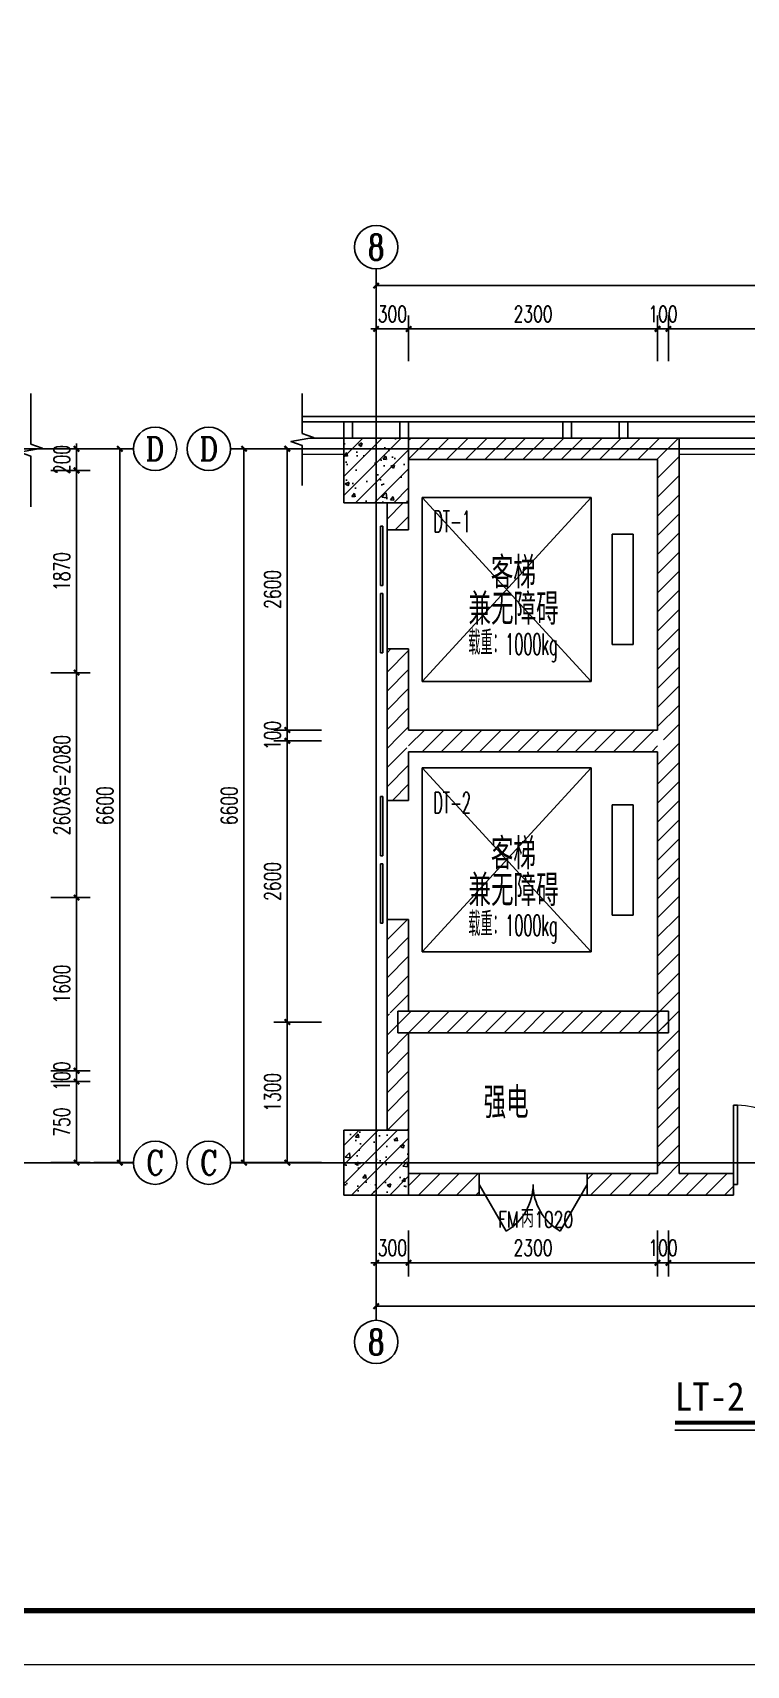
# Model space of a CAD drawing. Extents: x 1738711 to 2346805, y 1189731 to 2516152.
# Drawn here: x 1994163 to 2000756, y 1368210 to 1383304 of the extents above; entities that cross this region are included whole.
import ezdxf
from ezdxf.enums import TextEntityAlignment as Align

# ---------------------------------------------------------------- set-up
doc = ezdxf.new("R2010")
doc.units = 0
doc.header["$LTSCALE"] = 1000
doc.header["$MEASUREMENT"] = 0
doc.linetypes.add('复件 140224通州运河二期售楼部条件图_t3$0$X-ME SHAFT SH$0$X-B2$0$WATER_LINE', pattern=[0])
for name, color, linetype in [('AR-TEXT', 7, 'Continuous'), ('AXIS', 3, 'Continuous'), ('AXIS_TEXT', 7, 'Continuous'), ('COLUMN', 9, 'Continuous'), ('DIM_SYMB', 3, 'Continuous'), ('DOTE', 1, 'Continuous'), ('EVTR', 2, 'Continuous'), ('PUB_DIM', 3, 'Continuous'), ('PUB_HATCH', 8, 'Continuous'), ('PUB_TEXT', 7, 'Continuous'), ('TK', 4, 'Continuous'), ('WALL', 40, 'Continuous'), ('WINDOW', 144, 'Continuous'), ('WINDOW_TEXT', 7, 'Continuous'), ('看线', 8, 'Continuous')]:
    doc.layers.add(name, color=color, linetype=linetype)
doc.layers.add('栏杆', color=6, linetype='Continuous', lineweight=15)
doc.styles.add('_TCH_AXIS', font='COMPLEX', dxfattribs={"bigfont": 'GBCBIG'})
doc.styles.add('_TCH_DIM_T3', font='SIMPLEX', dxfattribs={"width": 0.705882, "bigfont": 'GBCBIG'})
doc.styles.add('_TCH_WINDOW', font='SIMPLEX', dxfattribs={"height": 3.5, "bigfont": 'GBCBIG'})
doc.styles.add('COMPLEX', font='COMPLEX')
doc.styles.get("Standard").update_dxf_attribs({"font": 'gbenor.shx', "bigfont": 'gbcbig.shx'})
doc.styles.add('宋体', font='SIMSUN.TTF', dxfattribs={"width": 0.75})
doc.styles.add('黑体', font='simhei_0.ttf', dxfattribs={"width": 0.9})
doc.dimstyles.new('_TCH_ARCH&&50', dxfattribs={"dimtxt": 148.75, "dimasz": 50, "dimexe": 125, "dimexo": 150, "dimgap": 63.125, "dimtad": 1, "dimdec": 0, "dimzin": 0, "dimdsep": 46, "dimtxsty": '_TCH_DIM_T3', "dimblk": 'ARCHTICK', "dimcen": 0.09, "dimclrt": 7, "dimazin": 2, "dimtfac": 1, "dimtdec": 0, "dimtix": 1, "dimtmove": 2, "dimatfit": 3, "dimfxl": 50, "dimtolj": 1, "dimtzin": 0, "dimarcsym": 0})
pattern_1 = [(45, (0, 89.76), (-88.388383, 88.388383), [])]
pattern_2 = [(45, (0, 0), (-88.3883476, 88.3883476), []), (50, (0, 0), (358.63009, -31.376067), [37.5, -412.5]), (355, (0, 0), (-69.375667, 376.096067), [30, -330]), (100.4514, (29.9, -2.6), (289.25469, 344.71977), [31.870095, -350.571056]), (46.1842, (0, 100), (533.620524, -82.75951), [56.25, -618.75]), (96.6356, (44.47, 93.1), (467.33135, 487.05894), [47.80514, -525.8565]), (351.1842, (0, 100), (467.33097, 487.0593), [45, -495]), (21, (50, 75), (298.453526, -201.309445), [37.5, -412.5]), (326, (50, 75), (121.657666, 362.57502), [30, -330]), (71.4514, (74.87, 58.22), (420.111314, 161.26525), [31.870095, -350.571056]), (37.5, (0, 0), (6.0799277, 166.446927), [0, -326, 0, -335, 0, -331.25]), (7.5, (0, 0), (131.534769, 197.205856), [0, -191, 0, -318.5, 0, -126.25]), (327.5, (-111.5, 0), (266.911218, -11.277436), [0, -125, 0, -390, 0, -517.5]), (317.5, (-161.5, 0), (291.593085, 50.052491), [0, -162.5, 0, -259, 0, -367.5])]

# ---------------------------------------------------------------- blocks, each defined once
blk = doc.blocks.new('hjashrtahreahe')
at = {"layer": 'TK', "color": 7, "const_width": 25}
blk.add_lwpolyline([(0, 59400), (84100, 59400), (84100, 0), (0, 0)], close=True, dxfattribs=at)
at = {"layer": 'TK', "color": 3, "const_width": 100}
blk.add_lwpolyline([(2500, 1000), (2500, 58400), (83100, 58400), (83100, 1000)], close=True, dxfattribs=at)
at = {"layer": 'TK', "style": '宋体', "width": 0.75}
for tag, height, p in [('项目负责人', 350, (6003, 57089)), ('专业负责人', 350, (6003, 56224)), ('设计人', 350, (6003, 55419)), ('版号1', 250, (77304, 22193)), ('时间1', 250, (82405, 22193)), ('版号2', 250, (77304, 21593)), ('时间2', 250, (82405, 21593)), ('版号3', 250, (77304, 20993)), ('时间3', 250, (82405, 20993)), ('建筑会签', 0.0001, (78978, 2403)), ('电气会签', 0.0001, (82128, 2403)), ('结构会签', 0.0001, (78978, 1803)), ('暖通会签', 0.0001, (82128, 1803)), ('给排水会签', 0.0001, (78978, 1250)), ('智能化会签', 0.0001, (82128, 1250))]:
    blk.add_attdef(tag, text='', height=height, dxfattribs=at).set_placement(p, align=Align.CENTER)
for tag, p in [('合作设计单位', (80816, 48986)), ('版号说明1', (79854, 22318)), ('版号说明2', (79854, 21718)), ('版号说明3', (79854, 21118)), ('浙江绿储科技有限公司', (80545, 16036)), ('百兆瓦级集中式熔盐储能关键', (80545, 14953)), ('设备研发及制造基地项目', (80545, 14603)), ('1#研发楼', (80545, 13636)), ('图名', (80545, 12436)), ('工程编号', (78978, 11461)), ('子项编号', (82128, 11461)), ('建筑', (78978, 10711)), ('图号', (82128, 10711)), ('施工图', (78978, 9961)), ('2023.03', (82128, 9961)), ('审定', (79353, 8461)), ('审核', (79353, 7711)), ('工程负责', (79353, 6961)), ('专业负责', (79353, 6211)), ('设计', (79353, 5461)), ('制图', (79353, 4711)), ('校对', (79353, 3961))]:
    blk.add_attdef(tag, text='', height=250, dxfattribs=at).set_placement(p, align=Align.MIDDLE_CENTER)
blk = doc.blocks.new('_ArchTick')
at = {"color": 0, "linetype": 'ByBlock', "const_width": 0.4}
blk.add_lwpolyline([(-0.5, -0.5), (0.5, 0.5)], dxfattribs=at)
blk = doc.blocks.new('*D1678')
at = {"layer": 'Defpoints', "color": 0, "transparency": 16777216}
for p in [(1996115, 1379457), (1996580, 1379457), (1996580, 1372857)]:
    blk.add_point(p, dxfattribs=at)
at = {"layer": 'PUB_DIM', "color": 0, "lineweight": -2, "transparency": 16777216}
for p, q in [((1996430, 1379457), (1995990, 1379457)), ((1996115, 1372857), (1996115, 1379457)), ((1996430, 1372857), (1995990, 1372857))]:
    blk.add_line(p, q, dxfattribs=at)
at = {"layer": 'PUB_DIM', "color": 0, "lineweight": -2, "transparency": 16777216, "xscale": 50, "yscale": 50, "zscale": 50}
for p, rotation in [((1996115, 1379457), 90), ((1996115, 1372857), 270)]:
    blk.add_blockref('_ArchTick', p, dxfattribs=dict(at, rotation=rotation))
at = {"layer": 'PUB_DIM', "color": 7, "transparency": 16777216, "insert": (1995978, 1376157), "char_height": 148.8, "attachment_point": 5, "rotation": 90, "style": '_TCH_DIM_T3'}
blk.add_mtext('\\A1;6600', dxfattribs=at)
blk = doc.blocks.new('*D1679')
at = {"layer": 'Defpoints', "color": 0, "transparency": 16777216}
for p in [(1996515, 1374157), (1996980, 1374157), (1996980, 1372857)]:
    blk.add_point(p, dxfattribs=at)
at = {"layer": 'PUB_DIM', "color": 0, "lineweight": -2, "transparency": 16777216}
for p, q in [((1996830, 1374157), (1996390, 1374157)), ((1996515, 1372857), (1996515, 1374157)), ((1996830, 1372857), (1996390, 1372857))]:
    blk.add_line(p, q, dxfattribs=at)
at = {"layer": 'PUB_DIM', "color": 0, "lineweight": -2, "transparency": 16777216, "xscale": 50, "yscale": 50, "zscale": 50}
for p, rotation in [((1996515, 1374157), 90), ((1996515, 1372857), 270)]:
    blk.add_blockref('_ArchTick', p, dxfattribs=dict(at, rotation=rotation))
at = {"layer": 'PUB_DIM', "color": 7, "transparency": 16777216, "insert": (1996378, 1373507), "char_height": 148.8, "attachment_point": 5, "rotation": 90, "style": '_TCH_DIM_T3'}
blk.add_mtext('\\A1;1300', dxfattribs=at)
blk = doc.blocks.new('*D1680')
at = {"layer": 'Defpoints', "color": 0, "transparency": 16777216}
for p in [(1996515, 1376757), (1996980, 1376757), (1996980, 1374157)]:
    blk.add_point(p, dxfattribs=at)
at = {"layer": 'PUB_DIM', "color": 0, "lineweight": -2, "transparency": 16777216}
for p, q in [((1996830, 1376757), (1996390, 1376757)), ((1996515, 1374157), (1996515, 1376757)), ((1996830, 1374157), (1996390, 1374157))]:
    blk.add_line(p, q, dxfattribs=at)
at = {"layer": 'PUB_DIM', "color": 0, "lineweight": -2, "transparency": 16777216, "xscale": 50, "yscale": 50, "zscale": 50}
for p, rotation in [((1996515, 1376757), 90), ((1996515, 1374157), 270)]:
    blk.add_blockref('_ArchTick', p, dxfattribs=dict(at, rotation=rotation))
at = {"layer": 'PUB_DIM', "color": 7, "transparency": 16777216, "insert": (1996378, 1375457), "char_height": 148.8, "attachment_point": 5, "rotation": 90, "style": '_TCH_DIM_T3'}
blk.add_mtext('\\A1;2600', dxfattribs=at)
blk = doc.blocks.new('*D1681')
at = {"layer": 'Defpoints', "color": 0, "transparency": 16777216}
for p in [(1996515, 1376857), (1996980, 1376857), (1996980, 1376757)]:
    blk.add_point(p, dxfattribs=at)
at = {"layer": 'PUB_DIM', "color": 0, "lineweight": -2, "transparency": 16777216}
for p, q in [((1996515, 1376857), (1996515, 1376907)), ((1996830, 1376857), (1996390, 1376857)), ((1996830, 1376757), (1996390, 1376757)), ((1996515, 1376757), (1996515, 1376857)), ((1996515, 1376757), (1996515, 1376707))]:
    blk.add_line(p, q, dxfattribs=at)
at = {"layer": 'PUB_DIM', "color": 0, "lineweight": -2, "transparency": 16777216, "xscale": 50, "yscale": 50, "zscale": 50}
for p, rotation in [((1996515, 1376857), 270), ((1996515, 1376757), 90)]:
    blk.add_blockref('_ArchTick', p, dxfattribs=dict(at, rotation=rotation))
at = {"layer": 'PUB_DIM', "color": 7, "transparency": 16777216, "insert": (1996378, 1376807), "char_height": 148.8, "attachment_point": 5, "rotation": 90, "style": '_TCH_DIM_T3'}
blk.add_mtext('\\A1;100', dxfattribs=at)
blk = doc.blocks.new('*D1682')
at = {"layer": 'Defpoints', "color": 0, "transparency": 16777216}
for p in [(1996515, 1379457), (1996980, 1379457), (1996980, 1376857)]:
    blk.add_point(p, dxfattribs=at)
at = {"layer": 'PUB_DIM', "color": 0, "lineweight": -2, "transparency": 16777216}
for p, q in [((1996830, 1379457), (1996390, 1379457)), ((1996515, 1376857), (1996515, 1379457)), ((1996830, 1376857), (1996390, 1376857))]:
    blk.add_line(p, q, dxfattribs=at)
at = {"layer": 'PUB_DIM', "color": 0, "lineweight": -2, "transparency": 16777216, "xscale": 50, "yscale": 50, "zscale": 50}
for p, rotation in [((1996515, 1379457), 90), ((1996515, 1376857), 270)]:
    blk.add_blockref('_ArchTick', p, dxfattribs=dict(at, rotation=rotation))
at = {"layer": 'PUB_DIM', "color": 7, "transparency": 16777216, "insert": (1996378, 1378157), "char_height": 148.8, "attachment_point": 5, "rotation": 90, "style": '_TCH_DIM_T3'}
blk.add_mtext('\\A1;2600', dxfattribs=at)
blk = doc.blocks.new('*D1683')
at = {"layer": 'Defpoints', "color": 0, "transparency": 16777216}
for p in [(2005436, 1380965), (1997336, 1380517), (2005436, 1380517)]:
    blk.add_point(p, dxfattribs=at)
at = {"layer": 'PUB_DIM', "color": 0, "lineweight": -2, "transparency": 16777216}
for p, q in [((1997336, 1380667), (1997336, 1381090)), ((2005436, 1380667), (2005436, 1381090)), ((1997336, 1380965), (2005436, 1380965))]:
    blk.add_line(p, q, dxfattribs=at)
at = {"layer": 'PUB_DIM', "color": 0, "lineweight": -2, "transparency": 16777216, "xscale": 50, "yscale": 50, "zscale": 50, "rotation": 180}
blk.add_blockref('_ArchTick', (1997336, 1380965), dxfattribs=at)
at = {"layer": 'PUB_DIM', "color": 0, "lineweight": -2, "transparency": 16777216, "xscale": 50, "yscale": 50, "zscale": 50}
blk.add_blockref('_ArchTick', (2005436, 1380965), dxfattribs=at)
at = {"layer": 'PUB_DIM', "color": 7, "transparency": 16777216, "insert": (2001386, 1381103), "char_height": 148.8, "attachment_point": 5, "style": '_TCH_DIM_T3'}
blk.add_mtext('\\A1;8100', dxfattribs=at)
blk = doc.blocks.new('*D1684')
at = {"layer": 'Defpoints', "color": 0, "transparency": 16777216}
for p in [(1997636, 1380565), (1997336, 1380117), (1997636, 1380117)]:
    blk.add_point(p, dxfattribs=at)
at = {"layer": 'PUB_DIM', "color": 0, "lineweight": -2, "transparency": 16777216}
for p, q in [((1997336, 1380267), (1997336, 1380690)), ((1997636, 1380267), (1997636, 1380690)), ((1997336, 1380565), (1997286, 1380565)), ((1997336, 1380565), (1997636, 1380565)), ((1997636, 1380565), (1997686, 1380565))]:
    blk.add_line(p, q, dxfattribs=at)
at = {"layer": 'PUB_DIM', "color": 0, "lineweight": -2, "transparency": 16777216, "xscale": 50, "yscale": 50, "zscale": 50}
blk.add_blockref('_ArchTick', (1997336, 1380565), dxfattribs=at)
at = {"layer": 'PUB_DIM', "color": 0, "lineweight": -2, "transparency": 16777216, "xscale": 50, "yscale": 50, "zscale": 50, "rotation": 180}
blk.add_blockref('_ArchTick', (1997636, 1380565), dxfattribs=at)
at = {"layer": 'PUB_DIM', "color": 7, "transparency": 16777216, "insert": (1997486, 1380703), "char_height": 148.8, "attachment_point": 5, "style": '_TCH_DIM_T3'}
blk.add_mtext('\\A1;300', dxfattribs=at)
blk = doc.blocks.new('*D1685')
at = {"layer": 'Defpoints', "color": 0, "transparency": 16777216}
for p in [(1999936, 1380565), (1997636, 1380117), (1999936, 1380117)]:
    blk.add_point(p, dxfattribs=at)
at = {"layer": 'PUB_DIM', "color": 0, "lineweight": -2, "transparency": 16777216}
for p, q in [((1997636, 1380267), (1997636, 1380690)), ((1999936, 1380267), (1999936, 1380690)), ((1997636, 1380565), (1999936, 1380565))]:
    blk.add_line(p, q, dxfattribs=at)
at = {"layer": 'PUB_DIM', "color": 0, "lineweight": -2, "transparency": 16777216, "xscale": 50, "yscale": 50, "zscale": 50, "rotation": 180}
blk.add_blockref('_ArchTick', (1997636, 1380565), dxfattribs=at)
at = {"layer": 'PUB_DIM', "color": 0, "lineweight": -2, "transparency": 16777216, "xscale": 50, "yscale": 50, "zscale": 50}
blk.add_blockref('_ArchTick', (1999936, 1380565), dxfattribs=at)
at = {"layer": 'PUB_DIM', "color": 7, "transparency": 16777216, "insert": (1998786, 1380703), "char_height": 148.8, "attachment_point": 5, "style": '_TCH_DIM_T3'}
blk.add_mtext('\\A1;2300', dxfattribs=at)
blk = doc.blocks.new('*D1686')
at = {"layer": 'Defpoints', "color": 0, "transparency": 16777216}
for p in [(2000036, 1380565), (1999936, 1380117), (2000036, 1380117)]:
    blk.add_point(p, dxfattribs=at)
at = {"layer": 'PUB_DIM', "color": 0, "lineweight": -2, "transparency": 16777216}
for p, q in [((1999936, 1380267), (1999936, 1380690)), ((2000036, 1380267), (2000036, 1380690)), ((1999936, 1380565), (1999886, 1380565)), ((1999936, 1380565), (2000036, 1380565)), ((2000036, 1380565), (2000086, 1380565))]:
    blk.add_line(p, q, dxfattribs=at)
at = {"layer": 'PUB_DIM', "color": 0, "lineweight": -2, "transparency": 16777216, "xscale": 50, "yscale": 50, "zscale": 50}
blk.add_blockref('_ArchTick', (1999936, 1380565), dxfattribs=at)
at = {"layer": 'PUB_DIM', "color": 0, "lineweight": -2, "transparency": 16777216, "xscale": 50, "yscale": 50, "zscale": 50, "rotation": 180}
blk.add_blockref('_ArchTick', (2000036, 1380565), dxfattribs=at)
at = {"layer": 'PUB_DIM', "color": 7, "transparency": 16777216, "insert": (1999986, 1380703), "char_height": 148.8, "attachment_point": 5, "style": '_TCH_DIM_T3'}
blk.add_mtext('\\A1;100', dxfattribs=at)
blk = doc.blocks.new('*D1687')
at = {"layer": 'Defpoints', "color": 0, "transparency": 16777216}
for p in [(2002536, 1380565), (2000036, 1380117), (2002536, 1380117)]:
    blk.add_point(p, dxfattribs=at)
at = {"layer": 'PUB_DIM', "color": 0, "lineweight": -2, "transparency": 16777216}
for p, q in [((2000036, 1380267), (2000036, 1380690)), ((2002536, 1380267), (2002536, 1380690)), ((2000036, 1380565), (2002536, 1380565))]:
    blk.add_line(p, q, dxfattribs=at)
at = {"layer": 'PUB_DIM', "color": 0, "lineweight": -2, "transparency": 16777216, "xscale": 50, "yscale": 50, "zscale": 50, "rotation": 180}
blk.add_blockref('_ArchTick', (2000036, 1380565), dxfattribs=at)
at = {"layer": 'PUB_DIM', "color": 0, "lineweight": -2, "transparency": 16777216, "xscale": 50, "yscale": 50, "zscale": 50}
blk.add_blockref('_ArchTick', (2002536, 1380565), dxfattribs=at)
at = {"layer": 'PUB_DIM', "color": 7, "transparency": 16777216, "insert": (2001286, 1380703), "char_height": 148.8, "attachment_point": 5, "style": '_TCH_DIM_T3'}
blk.add_mtext('\\A1;2500', dxfattribs=at)
blk = doc.blocks.new('*D1693')
at = {"layer": 'Defpoints', "color": 0, "transparency": 16777216}
for p in [(1997336, 1371980), (2005436, 1371980), (2005436, 1371531)]:
    blk.add_point(p, dxfattribs=at)
at = {"layer": 'PUB_DIM', "color": 0, "lineweight": -2, "transparency": 16777216}
for p, q in [((1997336, 1371830), (1997336, 1371406)), ((2005436, 1371830), (2005436, 1371406)), ((1997336, 1371531), (2005436, 1371531))]:
    blk.add_line(p, q, dxfattribs=at)
at = {"layer": 'PUB_DIM', "color": 0, "lineweight": -2, "transparency": 16777216, "xscale": 50, "yscale": 50, "zscale": 50, "rotation": 180}
blk.add_blockref('_ArchTick', (1997336, 1371531), dxfattribs=at)
at = {"layer": 'PUB_DIM', "color": 0, "lineweight": -2, "transparency": 16777216, "xscale": 50, "yscale": 50, "zscale": 50}
blk.add_blockref('_ArchTick', (2005436, 1371531), dxfattribs=at)
at = {"layer": 'PUB_DIM', "color": 7, "transparency": 16777216, "insert": (2001386, 1371669), "char_height": 148.8, "attachment_point": 5, "style": '_TCH_DIM_T3'}
blk.add_mtext('\\A1;8100', dxfattribs=at)
blk = doc.blocks.new('*D1694')
at = {"layer": 'Defpoints', "color": 0, "transparency": 16777216}
for p in [(1997336, 1372380), (1997636, 1372380), (1997636, 1371931)]:
    blk.add_point(p, dxfattribs=at)
at = {"layer": 'PUB_DIM', "color": 0, "lineweight": -2, "transparency": 16777216}
for p, q in [((1997336, 1372230), (1997336, 1371806)), ((1997636, 1372230), (1997636, 1371806)), ((1997336, 1371931), (1997286, 1371931)), ((1997336, 1371931), (1997636, 1371931)), ((1997636, 1371931), (1997686, 1371931))]:
    blk.add_line(p, q, dxfattribs=at)
at = {"layer": 'PUB_DIM', "color": 0, "lineweight": -2, "transparency": 16777216, "xscale": 50, "yscale": 50, "zscale": 50}
blk.add_blockref('_ArchTick', (1997336, 1371931), dxfattribs=at)
at = {"layer": 'PUB_DIM', "color": 0, "lineweight": -2, "transparency": 16777216, "xscale": 50, "yscale": 50, "zscale": 50, "rotation": 180}
blk.add_blockref('_ArchTick', (1997636, 1371931), dxfattribs=at)
at = {"layer": 'PUB_DIM', "color": 7, "transparency": 16777216, "insert": (1997486, 1372069), "char_height": 148.8, "attachment_point": 5, "style": '_TCH_DIM_T3'}
blk.add_mtext('\\A1;300', dxfattribs=at)
blk = doc.blocks.new('*D1695')
at = {"layer": 'Defpoints', "color": 0, "transparency": 16777216}
for p in [(1997636, 1372380), (1999936, 1372380), (1999936, 1371931)]:
    blk.add_point(p, dxfattribs=at)
at = {"layer": 'PUB_DIM', "color": 0, "lineweight": -2, "transparency": 16777216}
for p, q in [((1997636, 1372230), (1997636, 1371806)), ((1999936, 1372230), (1999936, 1371806)), ((1997636, 1371931), (1999936, 1371931))]:
    blk.add_line(p, q, dxfattribs=at)
at = {"layer": 'PUB_DIM', "color": 0, "lineweight": -2, "transparency": 16777216, "xscale": 50, "yscale": 50, "zscale": 50, "rotation": 180}
blk.add_blockref('_ArchTick', (1997636, 1371931), dxfattribs=at)
at = {"layer": 'PUB_DIM', "color": 0, "lineweight": -2, "transparency": 16777216, "xscale": 50, "yscale": 50, "zscale": 50}
blk.add_blockref('_ArchTick', (1999936, 1371931), dxfattribs=at)
at = {"layer": 'PUB_DIM', "color": 7, "transparency": 16777216, "insert": (1998786, 1372069), "char_height": 148.8, "attachment_point": 5, "style": '_TCH_DIM_T3'}
blk.add_mtext('\\A1;2300', dxfattribs=at)
blk = doc.blocks.new('*D1696')
at = {"layer": 'Defpoints', "color": 0, "transparency": 16777216}
for p in [(1999936, 1372380), (2000036, 1372380), (2000036, 1371931)]:
    blk.add_point(p, dxfattribs=at)
at = {"layer": 'PUB_DIM', "color": 0, "lineweight": -2, "transparency": 16777216}
for p, q in [((1999936, 1372230), (1999936, 1371806)), ((2000036, 1372230), (2000036, 1371806)), ((1999936, 1371931), (1999886, 1371931)), ((1999936, 1371931), (2000036, 1371931)), ((2000036, 1371931), (2000086, 1371931))]:
    blk.add_line(p, q, dxfattribs=at)
at = {"layer": 'PUB_DIM', "color": 0, "lineweight": -2, "transparency": 16777216, "xscale": 50, "yscale": 50, "zscale": 50}
blk.add_blockref('_ArchTick', (1999936, 1371931), dxfattribs=at)
at = {"layer": 'PUB_DIM', "color": 0, "lineweight": -2, "transparency": 16777216, "xscale": 50, "yscale": 50, "zscale": 50, "rotation": 180}
blk.add_blockref('_ArchTick', (2000036, 1371931), dxfattribs=at)
at = {"layer": 'PUB_DIM', "color": 7, "transparency": 16777216, "insert": (1999986, 1372069), "char_height": 148.8, "attachment_point": 5, "style": '_TCH_DIM_T3'}
blk.add_mtext('\\A1;100', dxfattribs=at)
blk = doc.blocks.new('*D1697')
at = {"layer": 'Defpoints', "color": 0, "transparency": 16777216}
for p in [(2000036, 1372380), (2002536, 1372380), (2002536, 1371931)]:
    blk.add_point(p, dxfattribs=at)
at = {"layer": 'PUB_DIM', "color": 0, "lineweight": -2, "transparency": 16777216}
for p, q in [((2000036, 1372230), (2000036, 1371806)), ((2002536, 1372230), (2002536, 1371806)), ((2000036, 1371931), (2002536, 1371931))]:
    blk.add_line(p, q, dxfattribs=at)
at = {"layer": 'PUB_DIM', "color": 0, "lineweight": -2, "transparency": 16777216, "xscale": 50, "yscale": 50, "zscale": 50, "rotation": 180}
blk.add_blockref('_ArchTick', (2000036, 1371931), dxfattribs=at)
at = {"layer": 'PUB_DIM', "color": 0, "lineweight": -2, "transparency": 16777216, "xscale": 50, "yscale": 50, "zscale": 50}
blk.add_blockref('_ArchTick', (2002536, 1371931), dxfattribs=at)
at = {"layer": 'PUB_DIM', "color": 7, "transparency": 16777216, "insert": (2001286, 1372069), "char_height": 148.8, "attachment_point": 5, "style": '_TCH_DIM_T3'}
blk.add_mtext('\\A1;2500', dxfattribs=at)
blk = doc.blocks.new('*D1703')
at = {"layer": 'Defpoints', "color": 0, "transparency": 16777216}
for p in [(1994579, 1379457), (1994968, 1379457), (1994579, 1372857)]:
    blk.add_point(p, dxfattribs=at)
at = {"layer": 'PUB_DIM', "color": 0, "lineweight": -2, "transparency": 16777216}
for p, q in [((1994729, 1379457), (1995093, 1379457)), ((1994968, 1372857), (1994968, 1379457)), ((1994729, 1372857), (1995093, 1372857))]:
    blk.add_line(p, q, dxfattribs=at)
at = {"layer": 'PUB_DIM', "color": 0, "lineweight": -2, "transparency": 16777216, "xscale": 50, "yscale": 50, "zscale": 50}
for p, rotation in [((1994968, 1379457), 90), ((1994968, 1372857), 270)]:
    blk.add_blockref('_ArchTick', p, dxfattribs=dict(at, rotation=rotation))
at = {"layer": 'PUB_DIM', "color": 7, "transparency": 16777216, "insert": (1994831, 1376157), "char_height": 148.8, "attachment_point": 5, "rotation": 90, "style": '_TCH_DIM_T3'}
blk.add_mtext('\\A1;6600', dxfattribs=at)
blk = doc.blocks.new('*D1704')
at = {"layer": 'Defpoints', "color": 0, "transparency": 16777216}
for p in [(1994179, 1373607), (1994568, 1373607), (1994179, 1372857)]:
    blk.add_point(p, dxfattribs=at)
at = {"layer": 'PUB_DIM', "color": 0, "lineweight": -2, "transparency": 16777216}
for p, q in [((1994329, 1373607), (1994693, 1373607)), ((1994568, 1372857), (1994568, 1373607)), ((1994329, 1372857), (1994693, 1372857))]:
    blk.add_line(p, q, dxfattribs=at)
at = {"layer": 'PUB_DIM', "color": 0, "lineweight": -2, "transparency": 16777216, "xscale": 50, "yscale": 50, "zscale": 50}
for p, rotation in [((1994568, 1373607), 90), ((1994568, 1372857), 270)]:
    blk.add_blockref('_ArchTick', p, dxfattribs=dict(at, rotation=rotation))
at = {"layer": 'PUB_DIM', "color": 7, "transparency": 16777216, "insert": (1994431, 1373232), "char_height": 148.8, "attachment_point": 5, "rotation": 90, "style": '_TCH_DIM_T3'}
blk.add_mtext('\\A1;750', dxfattribs=at)
blk = doc.blocks.new('*D1705')
at = {"layer": 'Defpoints', "color": 0, "transparency": 16777216}
for p in [(1994179, 1373707), (1994179, 1373607), (1994568, 1373707)]:
    blk.add_point(p, dxfattribs=at)
at = {"layer": 'PUB_DIM', "color": 0, "lineweight": -2, "transparency": 16777216}
for p, q in [((1994568, 1373707), (1994568, 1373757)), ((1994329, 1373707), (1994693, 1373707)), ((1994329, 1373607), (1994693, 1373607)), ((1994568, 1373607), (1994568, 1373707)), ((1994568, 1373607), (1994568, 1373557))]:
    blk.add_line(p, q, dxfattribs=at)
at = {"layer": 'PUB_DIM', "color": 0, "lineweight": -2, "transparency": 16777216, "xscale": 50, "yscale": 50, "zscale": 50}
for p, rotation in [((1994568, 1373707), 270), ((1994568, 1373607), 90)]:
    blk.add_blockref('_ArchTick', p, dxfattribs=dict(at, rotation=rotation))
at = {"layer": 'PUB_DIM', "color": 7, "transparency": 16777216, "insert": (1994431, 1373657), "char_height": 148.8, "attachment_point": 5, "rotation": 90, "style": '_TCH_DIM_T3'}
blk.add_mtext('\\A1;100', dxfattribs=at)
blk = doc.blocks.new('*D1706')
at = {"layer": 'Defpoints', "color": 0, "transparency": 16777216}
for p in [(1994179, 1375307), (1994568, 1375307), (1994179, 1373707)]:
    blk.add_point(p, dxfattribs=at)
at = {"layer": 'PUB_DIM', "color": 0, "lineweight": -2, "transparency": 16777216}
for p, q in [((1994329, 1375307), (1994693, 1375307)), ((1994568, 1373707), (1994568, 1375307)), ((1994329, 1373707), (1994693, 1373707))]:
    blk.add_line(p, q, dxfattribs=at)
at = {"layer": 'PUB_DIM', "color": 0, "lineweight": -2, "transparency": 16777216, "xscale": 50, "yscale": 50, "zscale": 50}
for p, rotation in [((1994568, 1375307), 90), ((1994568, 1373707), 270)]:
    blk.add_blockref('_ArchTick', p, dxfattribs=dict(at, rotation=rotation))
at = {"layer": 'PUB_DIM', "color": 7, "transparency": 16777216, "insert": (1994431, 1374507), "char_height": 148.8, "attachment_point": 5, "rotation": 90, "style": '_TCH_DIM_T3'}
blk.add_mtext('\\A1;1600', dxfattribs=at)
blk = doc.blocks.new('*D1707')
at = {"layer": 'Defpoints', "color": 0, "transparency": 16777216}
for p in [(1994179, 1377387), (1994568, 1377387), (1994179, 1375307)]:
    blk.add_point(p, dxfattribs=at)
at = {"layer": 'PUB_DIM', "color": 0, "lineweight": -2, "transparency": 16777216}
for p, q in [((1994329, 1377387), (1994693, 1377387)), ((1994568, 1375307), (1994568, 1377387)), ((1994329, 1375307), (1994693, 1375307))]:
    blk.add_line(p, q, dxfattribs=at)
at = {"layer": 'PUB_DIM', "color": 0, "lineweight": -2, "transparency": 16777216, "xscale": 50, "yscale": 50, "zscale": 50}
for p, rotation in [((1994568, 1377387), 90), ((1994568, 1375307), 270)]:
    blk.add_blockref('_ArchTick', p, dxfattribs=dict(at, rotation=rotation))
at = {"layer": 'PUB_DIM', "color": 7, "transparency": 16777216, "insert": (1994431, 1376347), "char_height": 148.75, "attachment_point": 5, "rotation": 90, "style": '_TCH_DIM_T3'}
blk.add_mtext('\\A1;260X8=2080', dxfattribs=at)
blk = doc.blocks.new('*D1708')
at = {"layer": 'Defpoints', "color": 0, "transparency": 16777216}
for p in [(1994179, 1379257), (1994568, 1379257), (1994179, 1377387)]:
    blk.add_point(p, dxfattribs=at)
at = {"layer": 'PUB_DIM', "color": 0, "lineweight": -2, "transparency": 16777216}
for p, q in [((1994329, 1379257), (1994693, 1379257)), ((1994568, 1377387), (1994568, 1379257)), ((1994329, 1377387), (1994693, 1377387))]:
    blk.add_line(p, q, dxfattribs=at)
at = {"layer": 'PUB_DIM', "color": 0, "lineweight": -2, "transparency": 16777216, "xscale": 50, "yscale": 50, "zscale": 50}
for p, rotation in [((1994568, 1379257), 90), ((1994568, 1377387), 270)]:
    blk.add_blockref('_ArchTick', p, dxfattribs=dict(at, rotation=rotation))
at = {"layer": 'PUB_DIM', "color": 7, "transparency": 16777216, "insert": (1994431, 1378322), "char_height": 148.8, "attachment_point": 5, "rotation": 90, "style": '_TCH_DIM_T3'}
blk.add_mtext('\\A1;1870', dxfattribs=at)
blk = doc.blocks.new('*D1709')
at = {"layer": 'Defpoints', "color": 0, "transparency": 16777216}
for p in [(1994179, 1379457), (1994568, 1379457), (1994179, 1379257)]:
    blk.add_point(p, dxfattribs=at)
at = {"layer": 'PUB_DIM', "color": 0, "lineweight": -2, "transparency": 16777216}
for p, q in [((1994568, 1379457), (1994568, 1379507)), ((1994329, 1379457), (1994693, 1379457)), ((1994568, 1379257), (1994568, 1379457)), ((1994329, 1379257), (1994693, 1379257)), ((1994568, 1379257), (1994568, 1379207))]:
    blk.add_line(p, q, dxfattribs=at)
at = {"layer": 'PUB_DIM', "color": 0, "lineweight": -2, "transparency": 16777216, "xscale": 50, "yscale": 50, "zscale": 50}
for p, rotation in [((1994568, 1379457), 270), ((1994568, 1379257), 90)]:
    blk.add_blockref('_ArchTick', p, dxfattribs=dict(at, rotation=rotation))
at = {"layer": 'PUB_DIM', "color": 7, "transparency": 16777216, "insert": (1994431, 1379357), "char_height": 148.8, "attachment_point": 5, "rotation": 90, "style": '_TCH_DIM_T3'}
blk.add_mtext('\\A1;200', dxfattribs=at)
blk = doc.blocks.new('$DORLIB2D$00000127')
at = {"color": 0}
for points in [[(-0.533, 0.795), (-0.533, 0.69)], [(-0.033, 0.795), (-0.533, 0.795)], [(-0.033, 0.69), (-0.533, 0.69)], [(-0.033, 0.795), (-0.033, 0.69)], [(0.533, 0.795), (0.033, 0.795)], [(0.033, 0.795), (0.033, 0.69)], [(0.533, 0.69), (0.033, 0.69)], [(0.533, 0.795), (0.533, 0.69)], [(0.5, 0.5), (-0.5, 0.5)]]:
    blk.add_lwpolyline(points, dxfattribs=at)
blk = doc.blocks.new('$DorLib2D$00000002')
for p, q in [((-0.5, 0), (-0.5, 0.4875)), ((-0.475, 0.4875), (-0.5, 0.4875)), ((-0.475, 0), (-0.475, 0.4875)), ((0.475, 0), (0.475, 0.4875)), ((0.475, 0.4875), (0.5, 0.4875)), ((0.5, 0), (0.5, 0.4875)), ((-0.5, 0), (-0.475, 0)), ((0.5, 0), (0.475, 0))]:
    blk.add_line(p, q)
at = {"lineweight": 13}
for centre, start, end in [((-0.4875, 0), 0, 88.53072), ((0.4875, 0), 91.46928, 180)]:
    blk.add_arc(centre, 0.4875, start, end, dxfattribs=at)
blk = doc.blocks.new('$DorLib2D$00000231')
at = {"color": 0}
for p, q in [((-0.5, 0), (-0.25, 0.433)), ((0.5, 0), (0.25, 0.433))]:
    blk.add_line(p, q, dxfattribs=at)
for centre, start, end in [((-0.5, 0), 0, 60), ((0.5, 0), 120, 180)]:
    blk.add_arc(centre, 0.5, start, end, dxfattribs=at)
blk = doc.blocks.new('_AXISO')
blk.add_circle((0, 0), 0.5)
at = {"layer": 'AXIS_TEXT', "style": 'COMPLEX', "width": 1.041667}
blk.add_attdef('A', text='', height=0.56, dxfattribs=at).set_placement((-0.25, -0.28), (0.25, -0.28), align=Align.FIT)

msp = doc.modelspace()

# ---------------------------------------------------------------- hatches: boundary and pattern name
at = {"layer": 'PUB_HATCH', "linetype": '复件 140224通州运河二期售楼部条件图_t3$0$X-ME SHAFT SH$0$X-B2$0$WATER_LINE'}
h = msp.add_hatch(dxfattribs=at)
h.set_pattern_fill('钢筋混凝土', color=256, scale=50, style=0)
h.set_pattern_definition(pattern_2)
h.paths.add_polyline_path([(1997036.3, 1378956.5), (1997636.3, 1378956.5), (1997636.3, 1379556.5), (1997036.3, 1379556.5)])
h = msp.add_hatch(dxfattribs=at)
h.set_pattern_fill('普通砖', color=256, scale=50, style=0)
h.set_pattern_definition(pattern_1)
h.paths.add_polyline_path([(1997636.3, 1379356.5), (1999936.3, 1379356.5), (2000136.3, 1379556.5), (1997636.3, 1379556.5)])
at = {"layer": 'PUB_HATCH'}
h = msp.add_hatch(dxfattribs=at)
h.set_pattern_fill('普通砖', color=256, scale=50, style=0)
h.set_pattern_definition(pattern_1)
h.paths.add_polyline_path([(2000136.3, 1379556.5), (1999936.3, 1379356.5), (1999936.3, 1376856.5), (2000003, 1376789.9), (2000136.3, 1376856.5)])
h = msp.add_hatch(dxfattribs=at)
h.set_pattern_fill('普通砖', color=256, scale=50, style=0)
h.set_pattern_definition(pattern_1)
h.paths.add_polyline_path([(1997636.3, 1378956.5), (1997436.3, 1378956.5), (1997436.3, 1378706.5), (1997636.3, 1378706.5)])
h = msp.add_hatch(dxfattribs=at)
h.set_pattern_fill('普通砖', color=256, scale=50, style=0)
h.set_pattern_definition(pattern_1)
h.paths.add_polyline_path([(1997636.3, 1376856.5), (1997636.3, 1377606.5), (1997436.3, 1377606.5), (1997436.3, 1376856.5), (1997569.6, 1376789.9)])
h = msp.add_hatch(dxfattribs=at)
h.set_pattern_fill('普通砖', color=256, scale=50, style=0)
h.set_pattern_definition(pattern_1)
h.paths.add_polyline_path([(1997436.3, 1376856.5), (1997436.3, 1376206.5), (1997636.3, 1376206.5), (1997636.3, 1376656.5), (1997569.6, 1376789.9)])
at = {"layer": 'PUB_HATCH', "linetype": '复件 140224通州运河二期售楼部条件图_t3$0$X-ME SHAFT SH$0$X-B2$0$WATER_LINE'}
h = msp.add_hatch(dxfattribs=at)
h.set_pattern_fill('普通砖', color=256, scale=50, style=0)
h.set_pattern_definition(pattern_1)
h.paths.add_polyline_path([(1997636.3, 1376856.5), (1997636.3, 1376656.5), (1999936.3, 1376656.5), (1999936.3, 1376856.5)])
at = {"layer": 'PUB_HATCH'}
h = msp.add_hatch(dxfattribs=at)
h.set_pattern_fill('普通砖', color=256, scale=50, style=0)
h.set_pattern_definition(pattern_1)
h.paths.add_polyline_path([(2000003, 1376789.9), (1999936.3, 1376656.5), (1999936.3, 1374256.5), (2000136.3, 1374256.5), (2000136.3, 1376856.5)])
h = msp.add_hatch(dxfattribs=at)
h.set_pattern_fill('普通砖', color=256, scale=50, style=0)
h.set_pattern_definition(pattern_1)
h.paths.add_polyline_path([(1997636.3, 1374156.5), (1997636.3, 1375106.5), (1997436.3, 1375106.5), (1997436.3, 1374256.5)])
h = msp.add_hatch(dxfattribs=at)
h.set_pattern_fill('普通砖', color=256, scale=50, style=0)
h.set_pattern_definition(pattern_1)
h.paths.add_polyline_path([(1997436.3, 1373156.5), (1997636.3, 1373156.5), (1997636.3, 1374056.5), (1997436.3, 1374256.5)])
at = {"layer": 'PUB_HATCH', "linetype": '复件 140224通州运河二期售楼部条件图_t3$0$X-ME SHAFT SH$0$X-B2$0$WATER_LINE'}
h = msp.add_hatch(dxfattribs=at)
h.set_pattern_fill('普通砖', color=256, scale=50, style=0)
h.set_pattern_definition(pattern_1)
h.paths.add_polyline_path([(1997536.3, 1374056.5), (2000036.3, 1374056.5), (2000036.3, 1374256.5), (1997536.3, 1374256.5)])
at = {"layer": 'PUB_HATCH'}
h = msp.add_hatch(dxfattribs=at)
h.set_pattern_fill('普通砖', color=256, scale=50, style=0)
h.set_pattern_definition(pattern_1)
h.paths.add_polyline_path([(2000136.3, 1374256.5), (1999936.3, 1374256.5), (1999936.3, 1372756.5), (2000036.3, 1372689.9), (2000136.3, 1372756.5)])
at = {"layer": 'PUB_HATCH', "linetype": '复件 140224通州运河二期售楼部条件图_t3$0$X-ME SHAFT SH$0$X-B2$0$WATER_LINE'}
h = msp.add_hatch(dxfattribs=at)
h.set_pattern_fill('钢筋混凝土', color=256, scale=50, style=0)
h.set_pattern_definition(pattern_2)
h.paths.add_polyline_path([(1997036.3, 1372556.5), (1997636.3, 1372556.5), (1997636.3, 1373156.5), (1997036.3, 1373156.5)])
at = {"layer": 'PUB_HATCH'}
h = msp.add_hatch(dxfattribs=at)
h.set_pattern_fill('普通砖', color=256, scale=50, style=0)
h.set_pattern_definition(pattern_1)
h.paths.add_polyline_path([(1997636.3, 1372756.5), (1997636.3, 1372556.5), (1998286.3, 1372556.5), (1998286.3, 1372756.5)])
h = msp.add_hatch(dxfattribs=at)
h.set_pattern_fill('普通砖', color=256, scale=50, style=0)
h.set_pattern_definition(pattern_1)
h.paths.add_polyline_path([(1999936.3, 1372756.5), (1999286.3, 1372756.5), (1999286.3, 1372556.5), (2000036.3, 1372556.5), (2000036.3, 1372689.9)])
h = msp.add_hatch(dxfattribs=at)
h.set_pattern_fill('普通砖', color=256, scale=50, style=0)
h.set_pattern_definition(pattern_1)
h.paths.add_polyline_path([(2000036.3, 1372556.5), (2000636.3, 1372556.5), (2000636.3, 1372756.5), (2000136.3, 1372756.5), (2000036.3, 1372689.9)])

# ---------------------------------------------------------------- linework, layer by layer
at = {"layer": 'AXIS'}
for p, q in [((1997336.3, 1380620.8), (1997336.3, 1381120.8)), ((1994593.3, 1379456.5), (1995093.3, 1379456.5)), ((1996490.1, 1379456.5), (1995990.1, 1379456.5)), ((1994593.3, 1372856.5), (1995093.3, 1372856.5)), ((1996490.1, 1372856.5), (1995990.1, 1372856.5)), ((1997336.3, 1371899.5), (1997336.3, 1371399.5))]:
    msp.add_line(p, q, dxfattribs=at)
at = {"layer": 'COLUMN', "linetype": '复件 140224通州运河二期售楼部条件图_t3$0$X-ME SHAFT SH$0$X-B2$0$WATER_LINE'}
for p, q in [((1997636.3, 1379556.5), (1997036.3, 1379556.5)), ((1997036.3, 1379556.5), (1997036.3, 1378956.5)), ((1997636.3, 1378956.5), (1997636.3, 1379556.5)), ((1997036.3, 1378956.5), (1997636.3, 1378956.5)), ((1997636.3, 1373156.5), (1997036.3, 1373156.5)), ((1997036.3, 1373156.5), (1997036.3, 1372556.5)), ((1997636.3, 1372556.5), (1997636.3, 1373156.5)), ((1997036.3, 1372556.5), (1997636.3, 1372556.5))]:
    msp.add_line(p, q, dxfattribs=at)
at = {"layer": 'DIM_SYMB'}
for points in [[(1994146.2, 1378920.9), (1994146.2, 1379387.8), (1994041.2, 1379426.1), (1994251.2, 1379463.1), (1994146.2, 1379500.3), (1994146.2, 1379967.3)], [(1996653.2, 1379118.7), (1996653.2, 1379486.8), (1996548.2, 1379525), (1996758.2, 1379562), (1996653.2, 1379599.3), (1996653.2, 1379967.3)], [(2000096.5, 1370383), (2003827.8, 1370383)]]:
    msp.add_lwpolyline(points, dxfattribs=at)
at = {"layer": 'DIM_SYMB', "const_width": 35}
msp.add_lwpolyline([(2000096.5, 1370453), (2003827.8, 1370453)], dxfattribs=at)
at = {"layer": 'DOTE'}
for p, q in [((1997336.3, 1380325.8), (1997336.3, 1371633.5)), ((1983755.2, 1379456.5), (1994674.8, 1379456.5)), ((1996083.2, 1379456.5), (2007050.7, 1379456.5)), ((1994674.8, 1372856.5), (1983755.2, 1372856.5)), ((2007050.7, 1372856.5), (1996083.2, 1372856.5))]:
    msp.add_line(p, q, dxfattribs=at)
at = {"layer": 'EVTR', "linetype": '复件 140224通州运河二期售楼部条件图_t3$0$X-ME SHAFT SH$0$X-B2$0$WATER_LINE'}
for p, q in [((1999321.3, 1379006.5), (1997761.3, 1379006.5)), ((1997761.3, 1379006.5), (1997761.3, 1377306.5)), ((1999321.3, 1379006.5), (1997761.3, 1377306.5)), ((1997761.3, 1379006.5), (1999321.3, 1377306.5)), ((1999321.3, 1377306.5), (1999321.3, 1379006.5)), ((1999516.3, 1378666.5), (1999516.3, 1377646.5)), ((1999516.3, 1378666.5), (1999711.3, 1378666.5)), ((1999711.3, 1377646.5), (1999711.3, 1378666.5)), ((1999516.3, 1377646.5), (1999711.3, 1377646.5)), ((1997761.3, 1377306.5), (1999321.3, 1377306.5)), ((1999321.3, 1376506.5), (1997761.3, 1376506.5)), ((1997761.3, 1376506.5), (1997761.3, 1374806.5)), ((1999321.3, 1376506.5), (1997761.3, 1374806.5)), ((1997761.3, 1376506.5), (1999321.3, 1374806.5)), ((1999321.3, 1374806.5), (1999321.3, 1376506.5)), ((1999711.3, 1376166.5), (1999516.3, 1376166.5)), ((1999516.3, 1376166.5), (1999516.3, 1375146.5)), ((1999711.3, 1375146.5), (1999711.3, 1376166.5)), ((1999516.3, 1375146.5), (1999711.3, 1375146.5)), ((1997761.3, 1374806.5), (1999321.3, 1374806.5))]:
    msp.add_line(p, q, dxfattribs=at)
at = {"layer": 'WALL', "linetype": '复件 140224通州运河二期售楼部条件图_t3$0$X-ME SHAFT SH$0$X-B2$0$WATER_LINE'}
for p, q in [((1997636.3, 1379556.5), (2000136.3, 1379556.5)), ((1997636.3, 1379356.5), (1999936.3, 1379356.5)), ((1997636.3, 1376856.5), (1999936.3, 1376856.5)), ((1997636.3, 1376656.5), (1999936.3, 1376656.5)), ((1997536.3, 1374256.5), (2000036.3, 1374256.5)), ((1997536.3, 1374256.5), (1997536.3, 1374056.5)), ((2000036.3, 1374256.5), (2000036.3, 1374056.5)), ((1997536.3, 1374056.5), (2000036.3, 1374056.5))]:
    msp.add_line(p, q, dxfattribs=at)
at = {"layer": 'WALL'}
for p, q in [((2000136.3, 1379556.5), (2000136.3, 1376856.5)), ((1999936.3, 1379356.5), (1999936.3, 1376856.5)), ((1997436.3, 1378956.5), (1997436.3, 1378706.5)), ((1997636.3, 1378706.5), (1997636.3, 1378956.5)), ((1997436.3, 1378706.5), (1997636.3, 1378706.5)), ((1997636.3, 1377606.5), (1997436.3, 1377606.5)), ((1997436.3, 1377606.5), (1997436.3, 1376856.5)), ((1997636.3, 1376856.5), (1997636.3, 1377606.5)), ((1997436.3, 1376856.5), (1997436.3, 1376206.5)), ((2000136.3, 1376856.5), (2000136.3, 1374256.5)), ((1997636.3, 1376206.5), (1997636.3, 1376656.5)), ((1999936.3, 1376656.5), (1999936.3, 1374256.5)), ((1997436.3, 1376206.5), (1997636.3, 1376206.5)), ((1997636.3, 1375106.5), (1997436.3, 1375106.5)), ((1997436.3, 1375106.5), (1997436.3, 1374256.5)), ((1997636.3, 1374256.5), (1997636.3, 1375106.5)), ((1997436.3, 1374256.5), (1997436.3, 1373156.5)), ((1999936.3, 1374256.5), (1999936.3, 1372756.5)), ((2000136.3, 1374256.5), (2000136.3, 1372756.5)), ((1997636.3, 1374056.5), (1997636.3, 1373156.5)), ((1998286.3, 1372756.5), (1997636.3, 1372756.5)), ((1998286.3, 1372556.5), (1998286.3, 1372756.5)), ((1999936.3, 1372756.5), (1999286.3, 1372756.5)), ((1999286.3, 1372756.5), (1999286.3, 1372556.5)), ((2000636.3, 1372756.5), (2000136.3, 1372756.5)), ((2000636.3, 1372556.5), (2000636.3, 1372756.5)), ((1997036.3, 1372656.5), (1997036.3, 1372656.5)), ((1997286.3, 1372656.5), (1997286.3, 1372656.5)), ((1997536.3, 1372656.5), (1997536.3, 1372656.5)), ((1997636.3, 1372556.5), (1998286.3, 1372556.5)), ((1999286.3, 1372556.5), (2000036.3, 1372556.5)), ((2000036.3, 1372556.5), (2000636.3, 1372556.5))]:
    msp.add_line(p, q, dxfattribs=at)
at = {"layer": 'WINDOW', "linetype": '复件 140224通州运河二期售楼部条件图_t3$0$X-ME SHAFT SH$0$X-B2$0$WATER_LINE'}
for p, q in [((1996653.2, 1379756.5), (2002236.3, 1379756.5)), ((1996653.2, 1379706.5), (2002236.3, 1379706.5))]:
    msp.add_line(p, q, dxfattribs=at)
at = {"layer": 'WINDOW'}
for p, q in [((1999286.3, 1372756.5), (1998286.3, 1372756.5)), ((1999286.3, 1372556.5), (1998286.3, 1372556.5))]:
    msp.add_line(p, q, dxfattribs=at)
at = {"layer": '栏杆'}
for points in [[(1996653.2, 1379456.5), (1997036.3, 1379456.5)], [(1996653.2, 1379406.5), (1997036.3, 1379406.5)], [(2000136.3, 1379456.5), (2002236.3, 1379456.5)], [(2000136.3, 1379406.5), (2002236.3, 1379406.5)]]:
    msp.add_lwpolyline(points, dxfattribs=at)
at = {"layer": '看线'}
msp.add_line((1996727.3, 1379556.5), (2002236.3, 1379556.5), dxfattribs=at)
for points in [[(1997036.3, 1379556.5), (1997116.3, 1379556.5), (1997116.3, 1379706.5), (1997036.3, 1379706.5)], [(1997556.3, 1379556.5), (1997636.3, 1379556.5), (1997636.3, 1379706.5), (1997556.3, 1379706.5)], [(1999061.3, 1379556.5), (1999141.3, 1379556.5), (1999141.3, 1379706.5), (1999061.3, 1379706.5)], [(1999581.3, 1379556.5), (1999661.3, 1379556.5), (1999661.3, 1379706.5), (1999581.3, 1379706.5)]]:
    msp.add_lwpolyline(points, close=True, dxfattribs=at)

# ---------------------------------------------------------------- block references
at = {"xscale": 0.5, "yscale": 0.5, "zscale": 0.5}
msp.add_blockref('hjashrtahreahe', (1981933.1, 1368216), dxfattribs=at)
at = {"layer": 'AXIS'}
ref = msp.add_blockref('_AXISO', (1997336.3, 1381320.8), dxfattribs=dict(at, xscale=400, yscale=400, zscale=400))
ref.add_attrib('A', '8', dxfattribs={"layer": 'AXIS_TEXT', "ltscale": 0.5, "height": 233, "style": '_TCH_AXIS'}).set_placement((1997258.6, 1381204.3), (1997413.9, 1381204.3), align=Align.FIT)
ref = msp.add_blockref('_AXISO', (1995293.3, 1379456.5), dxfattribs=dict(at, xscale=400, yscale=400, zscale=400))
ref.add_attrib('A', 'D', dxfattribs={"layer": 'AXIS_TEXT', "ltscale": 0.5, "height": 217.6, "style": '_TCH_AXIS'}).set_placement((1995205.2, 1379347.7), (1995381.4, 1379347.7), align=Align.FIT)
ref = msp.add_blockref('_AXISO', (1995790.1, 1379456.5), dxfattribs=dict(at, xscale=400, yscale=400, zscale=400))
ref.add_attrib('A', 'D', dxfattribs={"layer": 'AXIS_TEXT', "ltscale": 0.5, "height": 217.6, "style": '_TCH_AXIS'}).set_placement((1995702, 1379347.7), (1995878.2, 1379347.7), align=Align.FIT)
ref = msp.add_blockref('_AXISO', (1995293.3, 1372856.5), dxfattribs=dict(at, xscale=400, yscale=400, zscale=400))
ref.add_attrib('A', 'C', dxfattribs={"layer": 'AXIS_TEXT', "ltscale": 0.5, "height": 227.8, "style": '_TCH_AXIS'}).set_placement((1995212, 1372742.6), (1995374.7, 1372742.6), align=Align.FIT)
ref = msp.add_blockref('_AXISO', (1995790.1, 1372856.5), dxfattribs=dict(at, xscale=400, yscale=400, zscale=400))
ref.add_attrib('A', 'C', dxfattribs={"layer": 'AXIS_TEXT', "ltscale": 0.5, "height": 227.8, "style": '_TCH_AXIS'}).set_placement((1995708.7, 1372742.6), (1995871.5, 1372742.6), align=Align.FIT)
ref = msp.add_blockref('_AXISO', (1997336.3, 1371199.5), dxfattribs=dict(at, xscale=400, yscale=400, zscale=400))
ref.add_attrib('A', '8', dxfattribs={"layer": 'AXIS_TEXT', "ltscale": 0.5, "height": 233, "style": '_TCH_AXIS'}).set_placement((1997258.6, 1371083), (1997413.9, 1371083), align=Align.FIT)
at = {"layer": 'WINDOW', "linetype": '复件 140224通州运河二期售楼部条件图_t3$0$X-ME SHAFT SH$0$X-B2$0$WATER_LINE', "xscale": 1100, "yscale": -199.9999999743886, "zscale": 1100, "rotation": 270.0000001475325}
for p in [(1997536.3, 1378156.5), (1997536.3, 1375656.5)]:
    msp.add_blockref('$DORLIB2D$00000127', p, dxfattribs=at)
at = {"layer": 'WINDOW'}
for name, p, xscale, yscale, zscale, rotation in [('$DorLib2D$00000002', (2001386.3, 1372656.5), -1500, -1500, -1500, 179.9999998841856), ('$DorLib2D$00000231', (1998786.3, 1372656.5), -1000, 1000, -1000, 179.999999846705)]:
    msp.add_blockref(name, p, dxfattribs=dict(at, xscale=xscale, yscale=yscale, zscale=zscale, rotation=rotation))

# ---------------------------------------------------------------- texts
at = {"layer": 'AR-TEXT', "style": '_TCH_DIM_T3'}
for s, height, width, p in [('DT-1', 195.5, 0.49827, (1997864.8, 1378687.4)), ('载重：', 221.84, 0.705882, (1998187.2, 1377552.6)), ('1000kg', 195.5, 0.49827, (1998529.2, 1377552.6)), ('DT-2', 195.5, 0.49827, (1997864.8, 1376087.4)), ('载重：', 221.84, 0.705882, (1998187.2, 1374952.6)), ('1000kg', 195.5, 0.49827, (1998529.2, 1374952.6))]:
    msp.add_text(s, height=height, dxfattribs=dict(at, width=width)).set_placement(p)
at = {"layer": 'AR-TEXT'}
for s, p in [('客梯', (1998395.1, 1378167.7)), ('兼无障碍', (1998189.1, 1377829.3)), ('客梯', (1998395.1, 1375567.7)), ('兼无障碍', (1998189.1, 1375229.3)), ('强电', (1998328.6, 1373266.5))]:
    msp.add_text(s, height=289.36, dxfattribs=at).set_placement(p)
at = {"layer": 'PUB_TEXT', "color": 7, "style": '黑体', "width": 0.9}
msp.add_text('LT-2', height=262.87, dxfattribs=at).set_placement((2000096.5, 1370564.3))
at = {"layer": 'WINDOW_TEXT', "style": '_TCH_WINDOW', "width": 0.705882}
for s, p in [('FM', (1998463.4, 1372256.7)), ('1020', (1998796.3, 1372256.7))]:
    msp.add_text(s, height=148.75, rotation=360, dxfattribs=at).set_placement(p)
at = {"layer": 'WINDOW_TEXT', "style": '_TCH_WINDOW'}
msp.add_text('丙', height=168.8, rotation=360, dxfattribs=at).set_placement((1998673.4, 1372256.7))

# ---------------------------------------------------------------- dimensions: what is measured, and where the dimension line sits
at = {"layer": 'PUB_DIM'}
for p1, p2, distance, picture, middle in [((1997336.3, 1380516.8), (2005436.3, 1380516.8), 448.6, '*D1683', (2001386.3, 1381102.9)), ((1997336.3, 1380116.8), (1997636.3, 1380116.8), 448.6, '*D1684', (1997486.3, 1380702.9)), ((1997636.3, 1380116.8), (1999936.3, 1380116.8), 448.6, '*D1685', (1998786.3, 1380702.9)), ((1999936.3, 1380116.8), (2000036.3, 1380116.8), 448.6, '*D1686', (1999986.3, 1380702.9)), ((2000036.3, 1380116.8), (2002536.3, 1380116.8), 448.6, '*D1687', (2001286.3, 1380702.9)), ((1994179, 1379256.5), (1994179, 1379456.5), -389.4, '*D1709', (1994430.8, 1379356.5)), ((1994579, 1372856.5), (1994579, 1379456.5), -389.4, '*D1703', (1994830.8, 1376156.5)), ((1996579.8, 1372856.5), (1996579.8, 1379456.5), 464.7, '*D1678', (1995977.6, 1376156.5)), ((1996979.8, 1376856.5), (1996979.8, 1379456.5), 464.7, '*D1682', (1996377.6, 1378156.5)), ((1994179, 1377386.5), (1994179, 1379256.5), -389.4, '*D1708', (1994430.8, 1378321.5)), ((1996979.8, 1376756.5), (1996979.8, 1376856.5), 464.7, '*D1681', (1996377.6, 1376806.5)), ((1996979.8, 1374156.5), (1996979.8, 1376756.5), 464.7, '*D1680', (1996377.6, 1375456.5)), ((1994179, 1373706.5), (1994179, 1375306.5), -389.4, '*D1706', (1994430.8, 1374506.5)), ((1996979.8, 1372856.5), (1996979.8, 1374156.5), 464.7, '*D1679', (1996377.6, 1373506.5)), ((1994179, 1373606.5), (1994179, 1373706.5), -389.4, '*D1705', (1994430.8, 1373656.5)), ((1994179, 1372856.5), (1994179, 1373606.5), -389.4, '*D1704', (1994430.8, 1373231.5)), ((1997336.3, 1372380.1), (1997636.3, 1372380.1), -448.6, '*D1694', (1997486.3, 1372069)), ((1997636.3, 1372380.1), (1999936.3, 1372380.1), -448.6, '*D1695', (1998786.3, 1372069)), ((1999936.3, 1372380.1), (2000036.3, 1372380.1), -448.6, '*D1696', (1999986.3, 1372069)), ((2000036.3, 1372380.1), (2002536.3, 1372380.1), -448.6, '*D1697', (2001286.3, 1372069)), ((1997336.3, 1371980.1), (2005436.3, 1371980.1), -448.6, '*D1693', (2001386.3, 1371669))]:
    dim = msp.add_aligned_dim(p1=p1, p2=p2, distance=distance, dimstyle='_TCH_ARCH&&50', dxfattribs=at)
    dim.commit()
    dim.dimension.update_dxf_attribs({"geometry": picture, "text_midpoint": middle})
dim = msp.add_aligned_dim(p1=(1994179, 1375306.5), p2=(1994179, 1377386.5), distance=-389.4, text='260X8=2080', dimstyle='_TCH_ARCH&&50', dxfattribs=at)
dim.commit()
dim.dimension.update_dxf_attribs({"geometry": '*D1707', "text_midpoint": (1994430.8, 1376346.5)})

doc.saveas('drawing.dxf')
